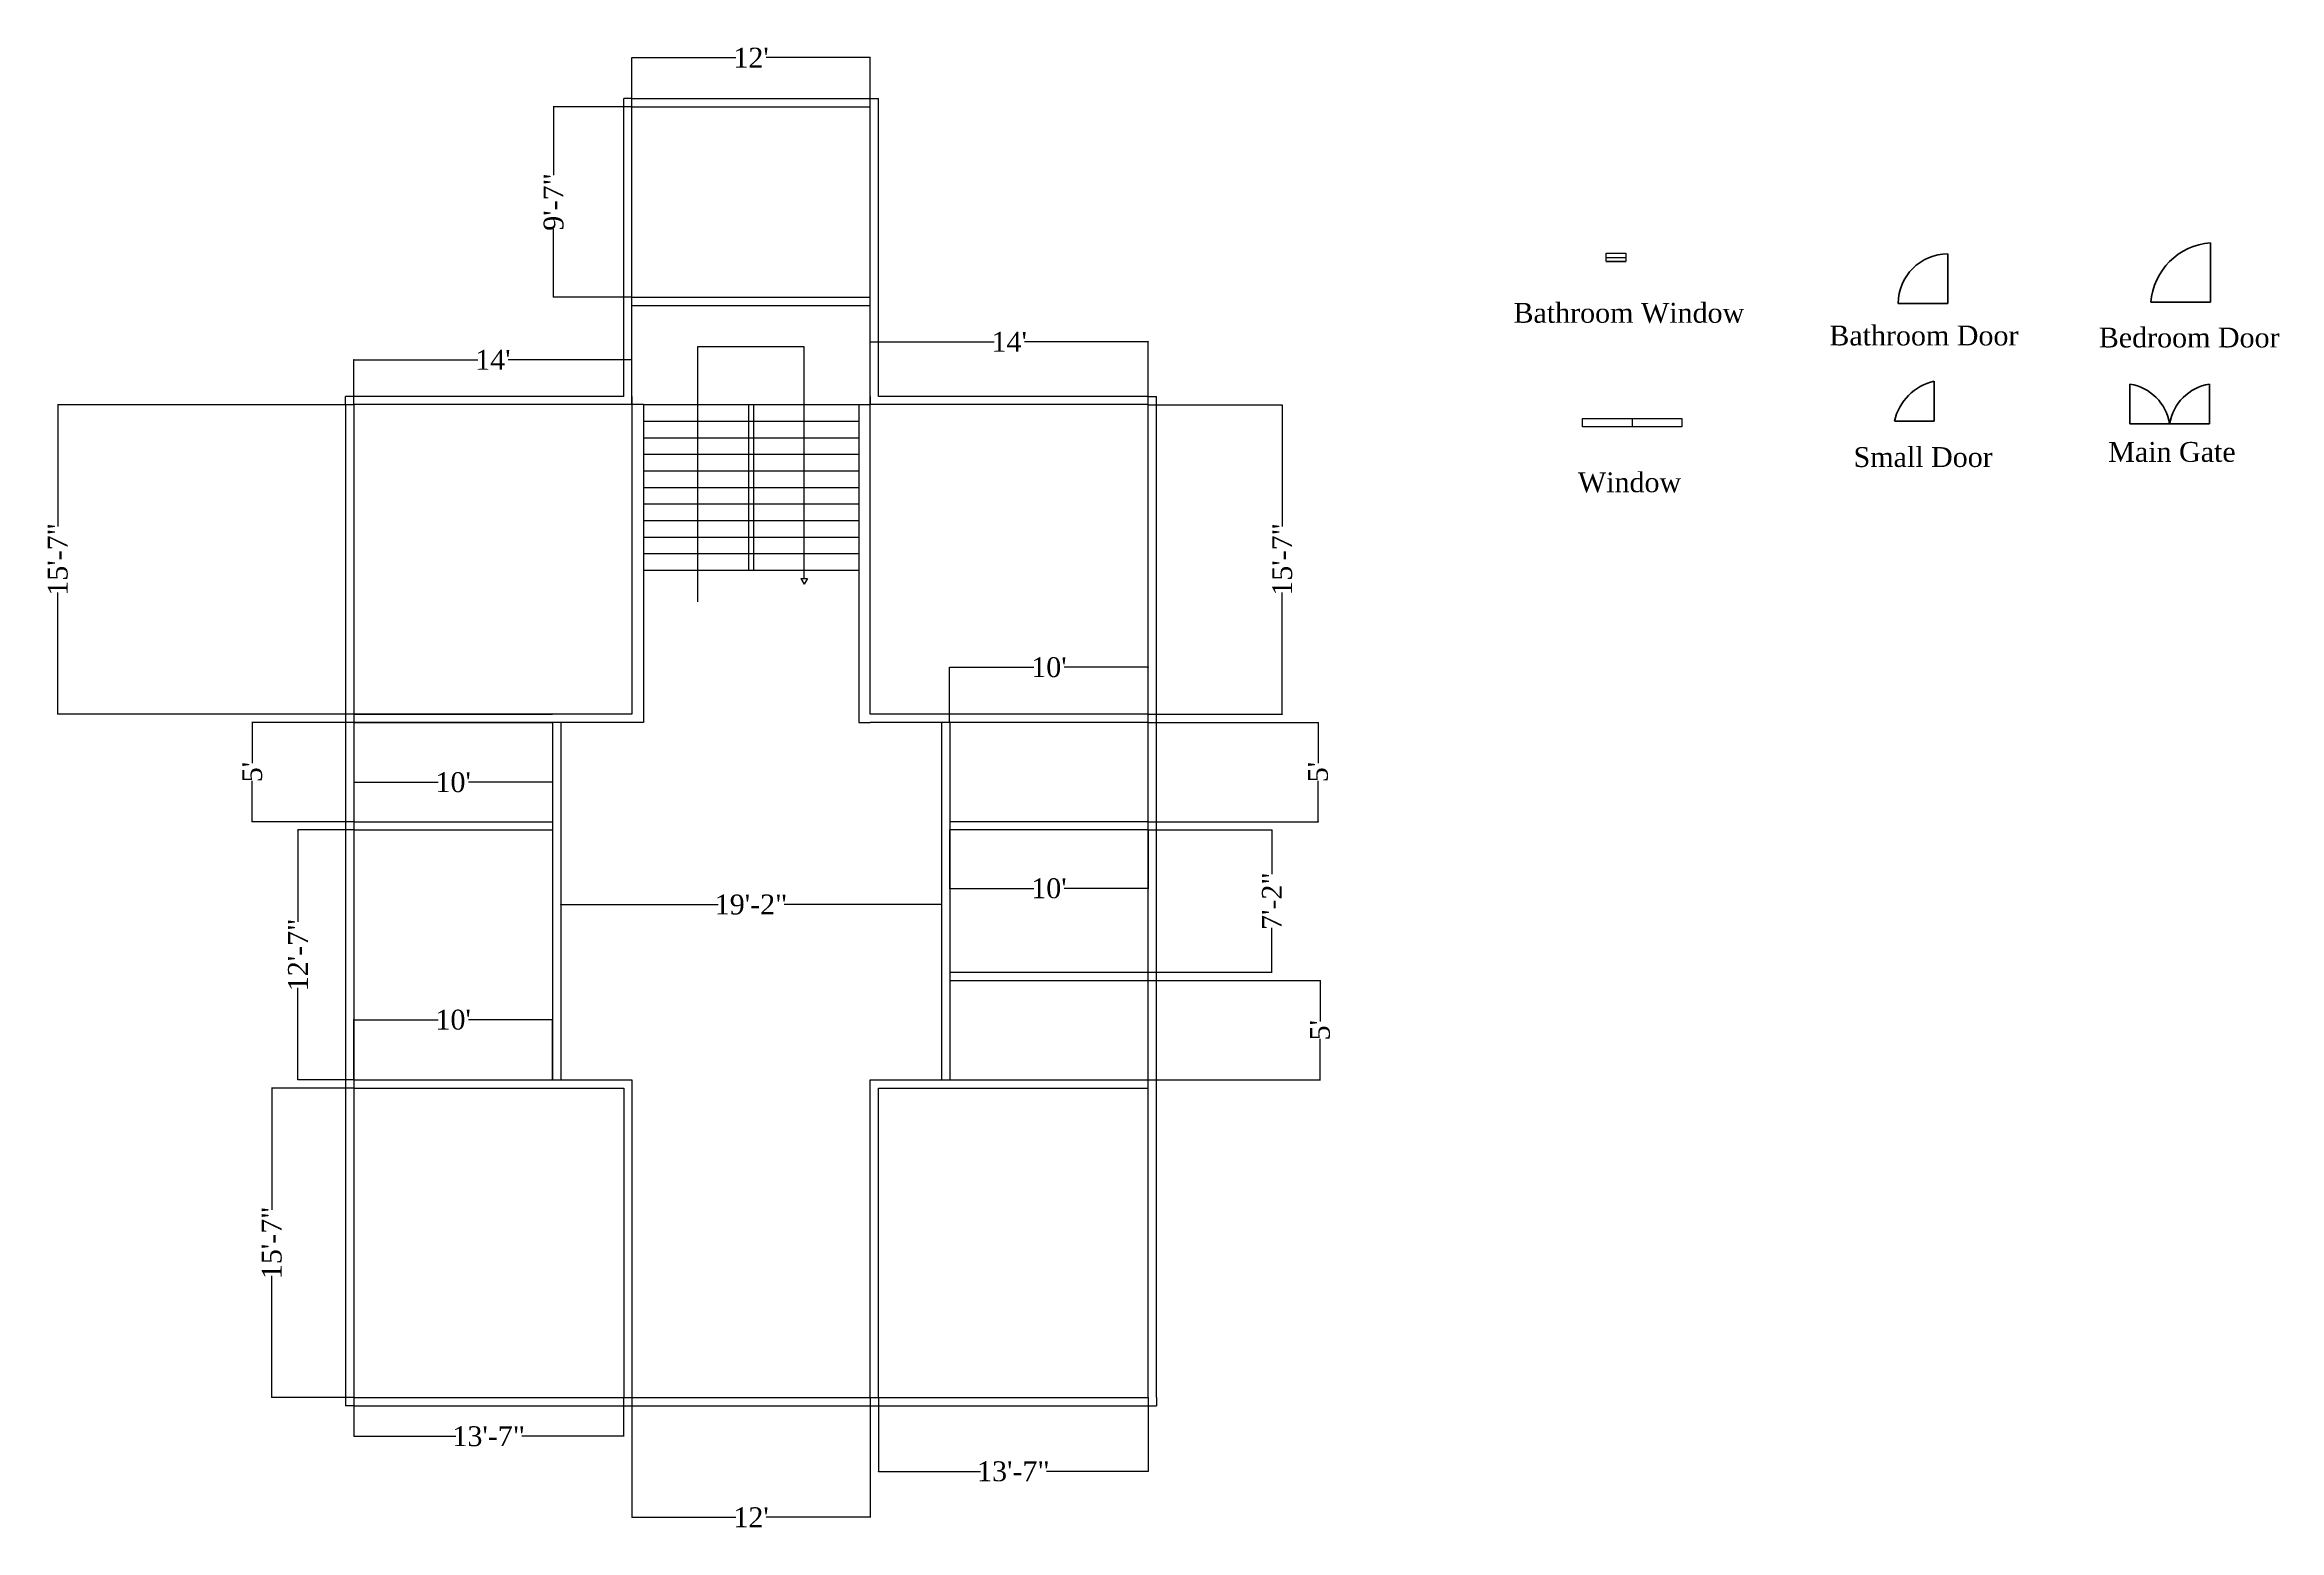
# Model space of a CAD drawing. Header units: inches. Extents: x -79350 to 491628, y -93215 to 155882.
# Drawn here: x 7735 to 9085, y -2648 to -1750 of the extents above; entities that cross this region are included whole.
import ezdxf

# ---------------------------------------------------------------- set-up
doc = ezdxf.new("R2010")
doc.units = ezdxf.units.IN
doc.header["$MEASUREMENT"] = 0
doc.layers.get('0').update_dxf_attribs({"lineweight": 30})
doc.layers.add('Door', color=7, linetype='Continuous', lineweight=40, true_color=0x763422)
doc.layers.add('Window', color=7, linetype='Continuous', lineweight=30, true_color=0x6b99dd)
doc.styles.get("Standard").update_dxf_attribs({"font": 'times.ttf', "height": 12})
doc.dimstyles.get("Standard").update_dxf_attribs({"dimtxt": 0.1805, "dimasz": 0.18, "dimexe": 0.18, "dimexo": 0.0625, "dimgap": 0.09, "dimtad": 0, "dimdec": 0, "dimzin": 0, "dimdsep": 46, "dimlunit": 3, "dimtxsty": 'Standard', "dimblk": 'OPEN90', "dimcen": 0.09, "dimadec": 0, "dimazin": 0, "dimtfac": 1, "dimtdec": 0, "dimtofl": 0, "dimtmove": 0, "dimatfit": 3, "dimldrblk": 'OPEN90', "dimfxl": 1, "dimtolj": 1, "dimtzin": 0, "dimarcsym": 0})

# ---------------------------------------------------------------- blocks, each defined once
blk = doc.blocks.new('_Open90')
at = {"color": 0, "linetype": 'ByBlock', "lineweight": -2}
for p, q in [((0, 0), (-1, 0)), ((-0.5, 0.5), (0, 0)), ((0, 0), (-0.5, -0.5))]:
    blk.add_line(p, q, dxfattribs=at)
blk = doc.blocks.new('*D5')
at = {"color": 0, "lineweight": -2, "transparency": 16777216}
for p, q in [((7921.5, -1967.4), (7921.5, -1940.3)), ((7921.7, -1940.4), (7996.4, -1940.4)), ((8089.4, -1940.4), (8014.7, -1940.4)), ((8089.5, -1967.4), (8089.5, -1940.3))]:
    blk.add_line(p, q, dxfattribs=at)
at = {"layer": 'Defpoints', "color": 0, "transparency": 16777216}
for p in [(8089.5, -1940.4), (7921.5, -1967.5), (8089.5, -1967.5)]:
    blk.add_point(p, dxfattribs=at)
at = {"color": 0, "lineweight": -2, "transparency": 16777216, "xscale": 0.18, "yscale": 0.18, "zscale": 0.18, "rotation": 180}
blk.add_blockref('_Open90', (7921.5, -1940.4), dxfattribs=at)
at = {"color": 0, "lineweight": -2, "transparency": 16777216, "xscale": 0.18, "yscale": 0.18, "zscale": 0.18}
blk.add_blockref('_Open90', (8089.5, -1940.4), dxfattribs=at)
at = {"color": 0, "transparency": 16777216, "insert": (8005.5, -1940.4), "char_height": 12, "attachment_point": 5}
blk.add_mtext("\\A1;14'", dxfattribs=at)
blk = doc.blocks.new('*D6')
at = {"color": 0, "lineweight": -2, "transparency": 16777216}
for p, q in [((7921.5, -1967.5), (7742.4, -1967.5)), ((7742.6, -1967.7), (7742.6, -2041.1)), ((7742.6, -2154.3), (7742.6, -2080.9)), ((7921.5, -2154.5), (7742.4, -2154.5))]:
    blk.add_line(p, q, dxfattribs=at)
at = {"layer": 'Defpoints', "color": 0, "transparency": 16777216}
for p in [(7921.5, -1967.5), (7742.6, -2154.5), (7921.5, -2154.5)]:
    blk.add_point(p, dxfattribs=at)
at = {"color": 0, "lineweight": -2, "transparency": 16777216, "xscale": 0.18, "yscale": 0.18, "zscale": 0.18}
for p, rotation in [((7742.6, -1967.5), 90), ((7742.6, -2154.5), 270)]:
    blk.add_blockref('_Open90', p, dxfattribs=dict(at, rotation=rotation))
at = {"color": 0, "transparency": 16777216, "insert": (7742.6, -2061), "char_height": 12, "attachment_point": 5, "rotation": 90}
blk.add_mtext('\\A1;15\'-7"', dxfattribs=at)
blk = doc.blocks.new('*D7')
at = {"color": 0, "lineweight": -2, "transparency": 16777216}
for p, q in [((8233.5, -1967.4), (8233.5, -1929.3)), ((8233.7, -1929.5), (8308.4, -1929.5)), ((8401.4, -1929.5), (8326.7, -1929.5)), ((8401.5, -1967.4), (8401.5, -1929.3))]:
    blk.add_line(p, q, dxfattribs=at)
at = {"layer": 'Defpoints', "color": 0, "transparency": 16777216}
for p in [(8401.5, -1929.5), (8233.5, -1967.5), (8401.5, -1967.5)]:
    blk.add_point(p, dxfattribs=at)
at = {"color": 0, "lineweight": -2, "transparency": 16777216, "xscale": 0.18, "yscale": 0.18, "zscale": 0.18, "rotation": 180}
blk.add_blockref('_Open90', (8233.5, -1929.5), dxfattribs=at)
at = {"color": 0, "lineweight": -2, "transparency": 16777216, "xscale": 0.18, "yscale": 0.18, "zscale": 0.18}
blk.add_blockref('_Open90', (8401.5, -1929.5), dxfattribs=at)
at = {"color": 0, "transparency": 16777216, "insert": (8317.5, -1929.5), "char_height": 12, "attachment_point": 5}
blk.add_mtext("\\A1;14'", dxfattribs=at)
blk = doc.blocks.new('*D8')
at = {"color": 0, "lineweight": -2, "transparency": 16777216}
for p, q in [((8401.6, -1967.5), (8482.7, -1967.5)), ((8482.5, -1967.7), (8482.5, -2041.1)), ((8482.5, -2154.3), (8482.5, -2080.9)), ((8401.6, -2154.5), (8482.7, -2154.5))]:
    blk.add_line(p, q, dxfattribs=at)
at = {"layer": 'Defpoints', "color": 0, "transparency": 16777216}
for p in [(8401.5, -1967.5), (8401.5, -2154.5), (8482.5, -2154.5)]:
    blk.add_point(p, dxfattribs=at)
at = {"color": 0, "lineweight": -2, "transparency": 16777216, "xscale": 0.18, "yscale": 0.18, "zscale": 0.18}
for p, rotation in [((8482.5, -1967.5), 90), ((8482.5, -2154.5), 270)]:
    blk.add_blockref('_Open90', p, dxfattribs=dict(at, rotation=rotation))
at = {"color": 0, "transparency": 16777216, "insert": (8482.5, -2061), "char_height": 12, "attachment_point": 5, "rotation": 90}
blk.add_mtext('\\A1;15\'-7"', dxfattribs=at)
blk = doc.blocks.new('*D9')
at = {"color": 0, "lineweight": -2, "transparency": 16777216}
for p, q in [((8401.6, -2159.5), (8504.3, -2159.5)), ((8504.1, -2159.7), (8504.1, -2184.2)), ((8504.1, -2219.3), (8504.1, -2194.8)), ((8401.6, -2219.5), (8504.3, -2219.5))]:
    blk.add_line(p, q, dxfattribs=at)
at = {"layer": 'Defpoints', "color": 0, "transparency": 16777216}
for p in [(8401.5, -2159.5), (8401.5, -2219.5), (8504.1, -2219.5)]:
    blk.add_point(p, dxfattribs=at)
at = {"color": 0, "lineweight": -2, "transparency": 16777216, "xscale": 0.18, "yscale": 0.18, "zscale": 0.18}
for p, rotation in [((8504.1, -2159.5), 90), ((8504.1, -2219.5), 270)]:
    blk.add_blockref('_Open90', p, dxfattribs=dict(at, rotation=rotation))
at = {"color": 0, "transparency": 16777216, "insert": (8504.1, -2189.5), "char_height": 12, "attachment_point": 5, "rotation": 90}
blk.add_mtext("\\A1;5'", dxfattribs=at)
blk = doc.blocks.new('*D10')
at = {"color": 0, "lineweight": -2, "transparency": 16777216}
for p, q in [((8281.5, -2159.4), (8281.5, -2126.1)), ((8281.7, -2126.2), (8332.4, -2126.2)), ((8401.4, -2126.2), (8350.7, -2126.2)), ((8401.5, -2159.4), (8401.5, -2126.1))]:
    blk.add_line(p, q, dxfattribs=at)
at = {"layer": 'Defpoints', "color": 0, "transparency": 16777216}
for p in [(8401.5, -2126.2), (8281.5, -2159.5), (8401.5, -2159.5)]:
    blk.add_point(p, dxfattribs=at)
at = {"color": 0, "lineweight": -2, "transparency": 16777216, "xscale": 0.18, "yscale": 0.18, "zscale": 0.18, "rotation": 180}
blk.add_blockref('_Open90', (8281.5, -2126.2), dxfattribs=at)
at = {"color": 0, "lineweight": -2, "transparency": 16777216, "xscale": 0.18, "yscale": 0.18, "zscale": 0.18}
blk.add_blockref('_Open90', (8401.5, -2126.2), dxfattribs=at)
at = {"color": 0, "transparency": 16777216, "insert": (8341.5, -2126.2), "char_height": 12, "attachment_point": 5}
blk.add_mtext("\\A1;10'", dxfattribs=at)
blk = doc.blocks.new('*D11')
at = {"color": 0, "lineweight": -2, "transparency": 16777216}
for p, q in [((8401.6, -2224.5), (8476.4, -2224.5)), ((8476.2, -2224.7), (8476.2, -2251.3)), ((8476.2, -2310.3), (8476.2, -2283.7)), ((8401.6, -2310.5), (8476.4, -2310.5))]:
    blk.add_line(p, q, dxfattribs=at)
at = {"layer": 'Defpoints', "color": 0, "transparency": 16777216}
for p in [(8401.5, -2224.5), (8401.5, -2310.5), (8476.2, -2310.5)]:
    blk.add_point(p, dxfattribs=at)
at = {"color": 0, "lineweight": -2, "transparency": 16777216, "xscale": 0.18, "yscale": 0.18, "zscale": 0.18}
for p, rotation in [((8476.2, -2224.5), 90), ((8476.2, -2310.5), 270)]:
    blk.add_blockref('_Open90', p, dxfattribs=dict(at, rotation=rotation))
at = {"color": 0, "transparency": 16777216, "insert": (8476.2, -2267.5), "char_height": 12, "attachment_point": 5, "rotation": 90}
blk.add_mtext('\\A1;7\'-2"', dxfattribs=at)
blk = doc.blocks.new('*D12')
at = {"color": 0, "lineweight": -2, "transparency": 16777216}
for p, q in [((8281.5, -2224.5), (8281.5, -2260)), ((8401.5, -2224.5), (8401.5, -2260)), ((8281.7, -2259.8), (8332.4, -2259.8)), ((8401.4, -2259.8), (8350.7, -2259.8))]:
    blk.add_line(p, q, dxfattribs=at)
at = {"layer": 'Defpoints', "color": 0, "transparency": 16777216}
for p in [(8281.5, -2224.5), (8401.5, -2224.5), (8401.5, -2259.8)]:
    blk.add_point(p, dxfattribs=at)
at = {"color": 0, "lineweight": -2, "transparency": 16777216, "xscale": 0.18, "yscale": 0.18, "zscale": 0.18, "rotation": 180}
blk.add_blockref('_Open90', (8281.5, -2259.8), dxfattribs=at)
at = {"color": 0, "lineweight": -2, "transparency": 16777216, "xscale": 0.18, "yscale": 0.18, "zscale": 0.18}
blk.add_blockref('_Open90', (8401.5, -2259.8), dxfattribs=at)
at = {"color": 0, "transparency": 16777216, "insert": (8341.5, -2259.8), "char_height": 12, "attachment_point": 5}
blk.add_mtext("\\A1;10'", dxfattribs=at)
blk = doc.blocks.new('*D13')
at = {"color": 0, "lineweight": -2, "transparency": 16777216}
for p, q in [((8401.6, -2315.5), (8505.5, -2315.5)), ((8505.3, -2315.7), (8505.3, -2340.2)), ((8505.3, -2375.3), (8505.3, -2350.8)), ((8401.6, -2375.5), (8505.5, -2375.5))]:
    blk.add_line(p, q, dxfattribs=at)
at = {"layer": 'Defpoints', "color": 0, "transparency": 16777216}
for p in [(8401.5, -2315.5), (8401.5, -2375.5), (8505.3, -2375.5)]:
    blk.add_point(p, dxfattribs=at)
at = {"color": 0, "lineweight": -2, "transparency": 16777216, "xscale": 0.18, "yscale": 0.18, "zscale": 0.18}
for p, rotation in [((8505.3, -2315.5), 90), ((8505.3, -2375.5), 270)]:
    blk.add_blockref('_Open90', p, dxfattribs=dict(at, rotation=rotation))
at = {"color": 0, "transparency": 16777216, "insert": (8505.3, -2345.5), "char_height": 12, "attachment_point": 5, "rotation": 90}
blk.add_mtext("\\A1;5'", dxfattribs=at)
blk = doc.blocks.new('*D14')
at = {"color": 0, "lineweight": -2, "transparency": 16777216}
for p, q in [((8238.5, -2567.5), (8238.5, -2612.2)), ((8401.5, -2567.5), (8401.5, -2612.2)), ((8238.7, -2612.1), (8300.1, -2612.1)), ((8401.4, -2612.1), (8340, -2612.1))]:
    blk.add_line(p, q, dxfattribs=at)
at = {"layer": 'Defpoints', "color": 0, "transparency": 16777216}
for p in [(8238.5, -2567.5), (8401.5, -2567.5), (8401.5, -2612.1)]:
    blk.add_point(p, dxfattribs=at)
at = {"color": 0, "lineweight": -2, "transparency": 16777216, "xscale": 0.18, "yscale": 0.18, "zscale": 0.18, "rotation": 180}
blk.add_blockref('_Open90', (8238.5, -2612.1), dxfattribs=at)
at = {"color": 0, "lineweight": -2, "transparency": 16777216, "xscale": 0.18, "yscale": 0.18, "zscale": 0.18}
blk.add_blockref('_Open90', (8401.5, -2612.1), dxfattribs=at)
at = {"color": 0, "transparency": 16777216, "insert": (8320, -2612.1), "char_height": 12, "attachment_point": 5}
blk.add_mtext('\\A1;13\'-7"', dxfattribs=at)
blk = doc.blocks.new('*D15')
at = {"color": 0, "lineweight": -2, "transparency": 16777216}
for p, q in [((7921.5, -2567.5), (7921.5, -2591.1)), ((8084.5, -2567.5), (8084.5, -2591.1)), ((7921.7, -2590.9), (7983.1, -2590.9)), ((8084.4, -2590.9), (8023, -2590.9))]:
    blk.add_line(p, q, dxfattribs=at)
at = {"layer": 'Defpoints', "color": 0, "transparency": 16777216}
for p in [(7921.5, -2567.5), (8084.5, -2567.5), (7921.5, -2590.9)]:
    blk.add_point(p, dxfattribs=at)
at = {"color": 0, "lineweight": -2, "transparency": 16777216, "xscale": 0.18, "yscale": 0.18, "zscale": 0.18, "rotation": 180}
blk.add_blockref('_Open90', (7921.5, -2590.9), dxfattribs=at)
at = {"color": 0, "lineweight": -2, "transparency": 16777216, "xscale": 0.18, "yscale": 0.18, "zscale": 0.18}
blk.add_blockref('_Open90', (8084.5, -2590.9), dxfattribs=at)
at = {"color": 0, "transparency": 16777216, "insert": (8003, -2590.9), "char_height": 12, "attachment_point": 5}
blk.add_mtext('\\A1;13\'-7"', dxfattribs=at)
blk = doc.blocks.new('*D16')
at = {"color": 0, "lineweight": -2, "transparency": 16777216}
for p, q in [((7921.5, -2380.5), (7871.7, -2380.5)), ((7871.9, -2380.7), (7871.9, -2454.1)), ((7871.9, -2567.3), (7871.9, -2493.9)), ((7921.5, -2567.5), (7871.7, -2567.5))]:
    blk.add_line(p, q, dxfattribs=at)
at = {"layer": 'Defpoints', "color": 0, "transparency": 16777216}
for p in [(7921.5, -2380.5), (7871.9, -2567.5), (7921.5, -2567.5)]:
    blk.add_point(p, dxfattribs=at)
at = {"color": 0, "lineweight": -2, "transparency": 16777216, "xscale": 0.18, "yscale": 0.18, "zscale": 0.18}
for p, rotation in [((7871.9, -2380.5), 90), ((7871.9, -2567.5), 270)]:
    blk.add_blockref('_Open90', p, dxfattribs=dict(at, rotation=rotation))
at = {"color": 0, "transparency": 16777216, "insert": (7871.9, -2474), "char_height": 12, "attachment_point": 5, "rotation": 90}
blk.add_mtext('\\A1;15\'-7"', dxfattribs=at)
blk = doc.blocks.new('*D17')
at = {"color": 0, "lineweight": -2, "transparency": 16777216}
for p, q in [((7921.5, -2224.5), (7887.6, -2224.5)), ((7887.7, -2224.7), (7887.7, -2280.1)), ((7887.7, -2375.3), (7887.7, -2319.9)), ((7921.5, -2375.5), (7887.6, -2375.5))]:
    blk.add_line(p, q, dxfattribs=at)
at = {"layer": 'Defpoints', "color": 0, "transparency": 16777216}
for p in [(7921.5, -2224.5), (7887.7, -2375.5), (7921.5, -2375.5)]:
    blk.add_point(p, dxfattribs=at)
at = {"color": 0, "lineweight": -2, "transparency": 16777216, "xscale": 0.18, "yscale": 0.18, "zscale": 0.18}
for p, rotation in [((7887.7, -2224.5), 90), ((7887.7, -2375.5), 270)]:
    blk.add_blockref('_Open90', p, dxfattribs=dict(at, rotation=rotation))
at = {"color": 0, "transparency": 16777216, "insert": (7887.7, -2300), "char_height": 12, "attachment_point": 5, "rotation": 90}
blk.add_mtext('\\A1;12\'-7"', dxfattribs=at)
blk = doc.blocks.new('*D18')
at = {"color": 0, "lineweight": -2, "transparency": 16777216}
for p, q in [((7921.5, -2375.4), (7921.5, -2339)), ((7921.7, -2339.2), (7972.4, -2339.2)), ((8041.4, -2339.2), (7990.7, -2339.2)), ((8041.5, -2375.4), (8041.5, -2339))]:
    blk.add_line(p, q, dxfattribs=at)
at = {"layer": 'Defpoints', "color": 0, "transparency": 16777216}
for p in [(8041.5, -2339.2), (7921.5, -2375.5), (8041.5, -2375.5)]:
    blk.add_point(p, dxfattribs=at)
at = {"color": 0, "lineweight": -2, "transparency": 16777216, "xscale": 0.18, "yscale": 0.18, "zscale": 0.18, "rotation": 180}
blk.add_blockref('_Open90', (7921.5, -2339.2), dxfattribs=at)
at = {"color": 0, "lineweight": -2, "transparency": 16777216, "xscale": 0.18, "yscale": 0.18, "zscale": 0.18}
blk.add_blockref('_Open90', (8041.5, -2339.2), dxfattribs=at)
at = {"color": 0, "transparency": 16777216, "insert": (7981.5, -2339.2), "char_height": 12, "attachment_point": 5}
blk.add_mtext("\\A1;10'", dxfattribs=at)
blk = doc.blocks.new('*D19')
at = {"color": 0, "lineweight": -2, "transparency": 16777216}
for p, q in [((7921.5, -2159.5), (7859.9, -2159.5)), ((7860.1, -2159.7), (7860.1, -2184.2)), ((7860.1, -2219.3), (7860.1, -2194.8)), ((7921.5, -2219.5), (7859.9, -2219.5))]:
    blk.add_line(p, q, dxfattribs=at)
at = {"layer": 'Defpoints', "color": 0, "transparency": 16777216}
for p in [(7921.5, -2159.5), (7860.1, -2219.5), (7921.5, -2219.5)]:
    blk.add_point(p, dxfattribs=at)
at = {"color": 0, "lineweight": -2, "transparency": 16777216, "xscale": 0.18, "yscale": 0.18, "zscale": 0.18}
for p, rotation in [((7860.1, -2159.5), 90), ((7860.1, -2219.5), 270)]:
    blk.add_blockref('_Open90', p, dxfattribs=dict(at, rotation=rotation))
at = {"color": 0, "transparency": 16777216, "insert": (7860.1, -2189.5), "char_height": 12, "attachment_point": 5, "rotation": 90}
blk.add_mtext("\\A1;5'", dxfattribs=at)
blk = doc.blocks.new('*D20')
at = {"color": 0, "lineweight": -2, "transparency": 16777216}
for p, q in [((7921.5, -2159.5), (7921.5, -2195.9)), ((8041.5, -2159.5), (8041.5, -2195.9)), ((7921.7, -2195.7), (7972.4, -2195.7)), ((8041.4, -2195.7), (7990.7, -2195.7))]:
    blk.add_line(p, q, dxfattribs=at)
at = {"layer": 'Defpoints', "color": 0, "transparency": 16777216}
for p in [(7921.5, -2159.5), (8041.5, -2159.5), (8041.5, -2195.7)]:
    blk.add_point(p, dxfattribs=at)
at = {"color": 0, "lineweight": -2, "transparency": 16777216, "xscale": 0.18, "yscale": 0.18, "zscale": 0.18, "rotation": 180}
blk.add_blockref('_Open90', (7921.5, -2195.7), dxfattribs=at)
at = {"color": 0, "lineweight": -2, "transparency": 16777216, "xscale": 0.18, "yscale": 0.18, "zscale": 0.18}
blk.add_blockref('_Open90', (8041.5, -2195.7), dxfattribs=at)
at = {"color": 0, "transparency": 16777216, "insert": (7981.5, -2195.7), "char_height": 12, "attachment_point": 5}
blk.add_mtext("\\A1;10'", dxfattribs=at)
blk = doc.blocks.new('*D21')
at = {"color": 0, "lineweight": -2, "transparency": 16777216}
for p, q in [((8089.5, -2567.5), (8089.5, -2640)), ((8233.5, -2567.5), (8233.5, -2640)), ((8089.7, -2639.8), (8152.4, -2639.8)), ((8233.4, -2639.8), (8170.7, -2639.8))]:
    blk.add_line(p, q, dxfattribs=at)
at = {"layer": 'Defpoints', "color": 0, "transparency": 16777216}
for p in [(8089.5, -2567.5), (8233.5, -2567.5), (8233.5, -2639.8)]:
    blk.add_point(p, dxfattribs=at)
at = {"color": 0, "lineweight": -2, "transparency": 16777216, "xscale": 0.18, "yscale": 0.18, "zscale": 0.18, "rotation": 180}
blk.add_blockref('_Open90', (8089.5, -2639.8), dxfattribs=at)
at = {"color": 0, "lineweight": -2, "transparency": 16777216, "xscale": 0.18, "yscale": 0.18, "zscale": 0.18}
blk.add_blockref('_Open90', (8233.5, -2639.8), dxfattribs=at)
at = {"color": 0, "transparency": 16777216, "insert": (8161.5, -2639.8), "char_height": 12, "attachment_point": 5}
blk.add_mtext("\\A1;12'", dxfattribs=at)
blk = doc.blocks.new('*D22')
at = {"color": 0, "lineweight": -2, "transparency": 16777216}
for p, q in [((8089.5, -1787.4), (8089.5, -1757.7)), ((8089.7, -1757.8), (8152.4, -1757.8)), ((8233.4, -1757.8), (8170.7, -1757.8)), ((8233.5, -1787.4), (8233.5, -1757.7))]:
    blk.add_line(p, q, dxfattribs=at)
at = {"layer": 'Defpoints', "color": 0, "transparency": 16777216}
for p in [(8233.5, -1757.8), (8089.5, -1787.5), (8233.5, -1787.5)]:
    blk.add_point(p, dxfattribs=at)
at = {"color": 0, "lineweight": -2, "transparency": 16777216, "xscale": 0.18, "yscale": 0.18, "zscale": 0.18, "rotation": 180}
blk.add_blockref('_Open90', (8089.5, -1757.8), dxfattribs=at)
at = {"color": 0, "lineweight": -2, "transparency": 16777216, "xscale": 0.18, "yscale": 0.18, "zscale": 0.18}
blk.add_blockref('_Open90', (8233.5, -1757.8), dxfattribs=at)
at = {"color": 0, "transparency": 16777216, "insert": (8161.5, -1757.8), "char_height": 12, "attachment_point": 5}
blk.add_mtext("\\A1;12'", dxfattribs=at)
blk = doc.blocks.new('*D23')
at = {"color": 0, "lineweight": -2, "transparency": 16777216}
for p, q in [((8089.5, -1787.5), (8042, -1787.5)), ((8042.2, -1787.7), (8042.2, -1828.8)), ((8042.2, -1902.3), (8042.2, -1861.2)), ((8089.5, -1902.5), (8042, -1902.5))]:
    blk.add_line(p, q, dxfattribs=at)
at = {"layer": 'Defpoints', "color": 0, "transparency": 16777216}
for p in [(8089.5, -1787.5), (8042.2, -1902.5), (8089.5, -1902.5)]:
    blk.add_point(p, dxfattribs=at)
at = {"color": 0, "lineweight": -2, "transparency": 16777216, "xscale": 0.18, "yscale": 0.18, "zscale": 0.18}
for p, rotation in [((8042.2, -1787.5), 90), ((8042.2, -1902.5), 270)]:
    blk.add_blockref('_Open90', p, dxfattribs=dict(at, rotation=rotation))
at = {"color": 0, "transparency": 16777216, "insert": (8042.2, -1845), "char_height": 12, "attachment_point": 5, "rotation": 90}
blk.add_mtext('\\A1;9\'-7"', dxfattribs=at)
blk = doc.blocks.new('*D24')
at = {"color": 0, "lineweight": -2, "transparency": 16777216}
for p, q in [((8046.5, -2159.5), (8046.5, -2269.8)), ((8276.5, -2159.5), (8276.5, -2269.8)), ((8046.7, -2269.6), (8141.6, -2269.6)), ((8276.4, -2269.6), (8181.5, -2269.6))]:
    blk.add_line(p, q, dxfattribs=at)
at = {"layer": 'Defpoints', "color": 0, "transparency": 16777216}
for p in [(8046.5, -2159.5), (8276.5, -2159.5), (8276.5, -2269.6)]:
    blk.add_point(p, dxfattribs=at)
at = {"color": 0, "lineweight": -2, "transparency": 16777216, "xscale": 0.18, "yscale": 0.18, "zscale": 0.18, "rotation": 180}
blk.add_blockref('_Open90', (8046.5, -2269.6), dxfattribs=at)
at = {"color": 0, "lineweight": -2, "transparency": 16777216, "xscale": 0.18, "yscale": 0.18, "zscale": 0.18}
blk.add_blockref('_Open90', (8276.5, -2269.6), dxfattribs=at)
at = {"color": 0, "transparency": 16777216, "insert": (8161.5, -2269.6), "char_height": 12, "attachment_point": 5}
blk.add_mtext('\\A1;19\'-2"', dxfattribs=at)

msp = doc.modelspace()

# ---------------------------------------------------------------- linework, layer by layer
for p, q in [((8084.54, -1787.48), (8084.54, -1782.48)), ((8089.54, -1782.48), (8084.54, -1782.48)), ((8084.54, -1962.48), (8084.54, -1787.48)), ((8089.54, -1782.48), (8233.54, -1782.48)), ((8089.54, -1962.48), (8089.54, -1787.48)), ((8089.54, -1787.48), (8233.54, -1787.48)), ((8233.54, -1782.48), (8238.54, -1782.48)), ((8233.54, -1962.48), (8233.54, -1787.48)), ((8238.54, -1787.48), (8238.54, -1782.48)), ((8238.54, -1962.48), (8238.54, -1787.48)), ((8089.54, -1902.48), (8233.54, -1902.48)), ((8089.54, -1907.48), (8233.54, -1907.48)), ((7921.54, -1962.48), (7916.54, -1962.48)), ((7916.54, -1967.48), (7916.54, -1962.48)), ((7916.54, -1967.48), (7916.54, -2567.48)), ((8084.54, -1962.48), (7921.54, -1962.48)), ((8089.54, -1967.48), (7921.54, -1967.48)), ((7921.54, -1967.48), (7921.54, -2567.48)), ((8089.54, -1962.48), (8089.54, -1967.48)), ((8089.54, -1967.48), (8089.54, -2154.48)), ((8096.54, -1967.48), (8089.54, -1967.48)), ((8096.54, -1967.48), (8096.54, -2111.48)), ((8226.54, -1967.48), (8226.54, -2111.48)), ((8226.54, -1967.48), (8233.54, -1967.48)), ((8233.54, -1962.48), (8233.54, -1967.48)), ((8233.54, -2154.48), (8233.54, -1967.48)), ((8401.54, -1967.48), (8233.54, -1967.48)), ((8401.54, -1962.48), (8238.54, -1962.48)), ((8401.54, -1962.48), (8406.54, -1962.48)), ((8401.54, -2567.48), (8401.54, -1967.48)), ((8406.54, -1967.48), (8406.54, -1962.48)), ((8406.54, -2567.48), (8406.54, -1967.48)), ((8096.54, -2111.48), (8096.54, -2159.48)), ((8226.54, -2111.48), (8226.54, -2159.48)), ((8089.54, -2154.48), (7921.54, -2154.48)), ((7921.54, -2154.48), (8041.54, -2154.48)), ((8089.54, -2159.48), (7921.54, -2159.48)), ((7921.54, -2159.48), (8041.54, -2159.48)), ((8041.54, -2159.48), (8041.54, -2375.48)), ((8046.54, -2159.48), (8046.54, -2375.48)), ((8096.54, -2159.48), (8089.54, -2159.48)), ((8226.54, -2159.48), (8233.54, -2159.48)), ((8401.54, -2154.48), (8233.54, -2154.48)), ((8401.54, -2159.48), (8233.54, -2159.48)), ((8276.54, -2159.48), (8276.54, -2375.48)), ((8401.54, -2159.48), (8281.54, -2159.48)), ((8281.54, -2159.48), (8281.54, -2375.48)), ((7921.54, -2219.48), (8041.54, -2219.48)), ((7921.54, -2224.48), (8041.54, -2224.48)), ((8401.54, -2219.48), (8281.54, -2219.48)), ((8401.54, -2224.48), (8281.54, -2224.48)), ((8281.54, -2310.48), (8401.54, -2310.48)), ((8281.54, -2315.48), (8401.54, -2315.48)), ((7921.54, -2375.48), (8089.54, -2375.48)), ((8089.54, -2375.48), (8089.54, -2567.48)), ((8233.54, -2375.48), (8401.54, -2375.48)), ((8233.54, -2567.48), (8233.54, -2375.48)), ((7921.54, -2380.48), (8084.54, -2380.48)), ((8084.54, -2380.48), (8084.54, -2567.48)), ((8238.54, -2380.48), (8401.54, -2380.48)), ((8238.54, -2567.48), (8238.54, -2380.48)), ((7916.54, -2567.48), (7916.54, -2572.48)), ((7921.54, -2572.48), (7916.54, -2572.48)), ((7921.54, -2567.48), (8401.54, -2567.48)), ((7921.54, -2572.48), (8401.54, -2572.48)), ((8401.54, -2572.48), (8406.54, -2572.48)), ((8406.54, -2567.48), (8406.54, -2572.48))]:
    msp.add_line(p, q)
at = {"color": 6}
for p, q in [((8193.64, -1932.55), (8129.15, -1932.55)), ((8129.15, -1932.55), (8129.15, -2086.71)), ((8193.64, -2072.44), (8193.64, -1932.55)), ((8096.54, -1967.48), (8226.54, -1967.48)), ((8160.04, -1967.48), (8160.04, -2067.48)), ((8163.04, -1967.48), (8163.04, -2067.48)), ((8096.54, -1977.48), (8226.54, -1977.48)), ((8096.54, -1987.48), (8226.54, -1987.48)), ((8096.54, -1997.48), (8226.54, -1997.48)), ((8096.54, -2007.48), (8226.54, -2007.48)), ((8096.54, -2017.48), (8226.54, -2017.48)), ((8096.54, -2027.48), (8226.54, -2027.48)), ((8096.54, -2037.48), (8226.54, -2037.48)), ((8096.54, -2047.48), (8226.54, -2047.48)), ((8096.54, -2057.48), (8226.54, -2057.48)), ((8096.54, -2067.48), (8226.54, -2067.48)), ((8191.61, -2072.44), (8195.65, -2072.44)), ((8191.61, -2072.44), (8193.64, -2075.88)), ((8195.65, -2072.44), (8193.64, -2075.88)), ((8193.64, -2075.88), (8193.64, -2075.88))]:
    msp.add_line(p, q, dxfattribs=at)
at = {"layer": 'Door'}
for p, q in [((8884.57, -1906.29), (8884.57, -1876.29)), ((9043.31, -1905.63), (9043.31, -1869.63)), ((8854.57, -1906.29), (8884.57, -1906.29)), ((9007.31, -1905.63), (9043.31, -1905.63)), ((8876.4, -1977.38), (8876.4, -1953.38)), ((8994.68, -1979.06), (8994.68, -1955.06)), ((9042.68, -1979.06), (9042.68, -1955.06)), ((8852.4, -1977.38), (8876.4, -1977.38)), ((8994.68, -1979.06), (9018.68, -1979.06)), ((9042.68, -1979.06), (9018.68, -1979.06))]:
    msp.add_line(p, q, dxfattribs=at)
for centre, radius, start, end in [((8885.03, -1906.75), 30.47, 90.86949, 179.13051), ((9046.44, -1908.75), 39.25, 94.56664, 175.43336), ((8883.41, -1984.38), 31.79, 102.73513, 167.26487), ((8989.99, -1983.74), 29.07, 9.27617, 80.72383), ((9047.36, -1983.74), 29.07, 99.27617, 170.72383)]:
    msp.add_arc(centre, radius, start, end, dxfattribs=at)
at = {"layer": 'Window'}
for p, q in [((8678.13, -1876.01), (8690.13, -1876.01)), ((8678.13, -1881.01), (8678.13, -1876.01)), ((8678.13, -1876.01), (8690.13, -1876.01)), ((8678.13, -1876.01), (8690.13, -1876.01)), ((8678.13, -1876.01), (8690.13, -1876.01)), ((8690.13, -1876.01), (8690.13, -1881.01)), ((8678.13, -1878.51), (8690.13, -1878.51)), ((8690.13, -1881.01), (8678.13, -1881.01)), ((8678.13, -1881.01), (8690.13, -1881.01)), ((8663.91, -1975.92), (8723.91, -1975.92)), ((8663.91, -1980.92), (8663.91, -1975.92)), ((8723.91, -1980.92), (8663.91, -1980.92)), ((8693.91, -1975.92), (8693.91, -1980.92)), ((8723.91, -1975.92), (8723.91, -1980.92))]:
    msp.add_line(p, q, dxfattribs=at)

# ---------------------------------------------------------------- texts
at = {"layer": 'Door', "char_height": 12, "attachment_point": 1}
for s, width, insert in [('Bathroom Door ', 116.61, (8813.05, -1919.71)), ('Bedroom Door', 135.6334, (8975.87, -1920.93)), ('Small Door', 127.531, (8827.7, -1993.15)), ('Main Gate', 118.791, (8981.58, -1990.05))]:
    msp.add_mtext_dynamic_manual_height_columns(s, width=width, gutter_width=60, heights=[0], dxfattribs=dict(at, insert=insert))
at = {"layer": 'Window', "char_height": 12, "attachment_point": 1}
for s, width, heights, insert in [('Bathroom Window', 170.1014, [3.4], (8622.2, -1906.02)), ('Window', 26.7092, [0], (8661.11, -2008.4))]:
    msp.add_mtext_dynamic_manual_height_columns(s, width=width, gutter_width=60, heights=heights, dxfattribs=dict(at, insert=insert))

# ---------------------------------------------------------------- dimensions: what is measured, and where the dimension line sits
for base, p1, p2, picture, middle in [((8233.54, -1757.84), (8089.54, -1787.48), (8233.54, -1787.48), '*D22', (8161.54, -1757.84)), ((8401.54, -1929.53), (8233.54, -1967.48), (8401.54, -1967.48), '*D7', (8317.54, -1929.53)), ((8089.54, -1940.44), (7921.54, -1967.48), (8089.54, -1967.48), '*D5', (8005.54, -1940.44)), ((8401.54, -2126.24), (8281.54, -2159.48), (8401.54, -2159.48), '*D10', (8341.54, -2126.24)), ((8041.54, -2195.74), (7921.54, -2159.48), (8041.54, -2159.48), '*D20', (7981.54, -2195.74)), ((8276.54, -2269.63), (8046.54, -2159.48), (8276.54, -2159.48), '*D24', (8161.54, -2269.63)), ((8401.54, -2259.8), (8281.54, -2224.48), (8401.54, -2224.48), '*D12', (8341.54, -2259.8)), ((8041.54, -2339.17), (7921.54, -2375.48), (8041.54, -2375.48), '*D18', (7981.54, -2339.17)), ((7921.54, -2590.95), (8084.54, -2567.48), (7921.54, -2567.48), '*D15', (8003.04, -2590.95)), ((8233.54, -2639.82), (8089.54, -2567.48), (8233.54, -2567.48), '*D21', (8161.54, -2639.82)), ((8401.54, -2612.07), (8238.54, -2567.48), (8401.54, -2567.48), '*D14', (8320.04, -2612.07))]:
    dim = msp.add_linear_dim(base=base, p1=p1, p2=p2, dimstyle='Standard')
    dim.commit()
    dim.dimension.update_dxf_attribs({"geometry": picture, "text_midpoint": middle})
for base, p1, p2, picture, middle in [((8042.17, -1902.48), (8089.54, -1787.48), (8089.54, -1902.48), '*D23', (8042.17, -1844.98)), ((7742.55, -2154.48), (7921.54, -1967.48), (7921.54, -2154.48), '*D6', (7742.55, -2060.98)), ((8482.52, -2154.48), (8401.54, -1967.48), (8401.54, -2154.48), '*D8', (8482.52, -2060.98)), ((7860.08, -2219.48), (7921.54, -2159.48), (7921.54, -2219.48), '*D19', (7860.08, -2189.48)), ((8504.08, -2219.48), (8401.54, -2159.48), (8401.54, -2219.48), '*D9', (8504.08, -2189.48)), ((7887.74, -2375.48), (7921.54, -2224.48), (7921.54, -2375.48), '*D17', (7887.74, -2299.98)), ((8476.21, -2310.48), (8401.54, -2224.48), (8401.54, -2310.48), '*D11', (8476.21, -2267.48)), ((8505.33, -2375.48), (8401.54, -2315.48), (8401.54, -2375.48), '*D13', (8505.33, -2345.48)), ((7871.9, -2567.48), (7921.54, -2380.48), (7921.54, -2567.48), '*D16', (7871.9, -2473.98))]:
    dim = msp.add_linear_dim(base=base, p1=p1, p2=p2, angle=90, dimstyle='Standard')
    dim.commit()
    dim.dimension.update_dxf_attribs({"geometry": picture, "text_midpoint": middle})

doc.saveas('drawing.dxf')
